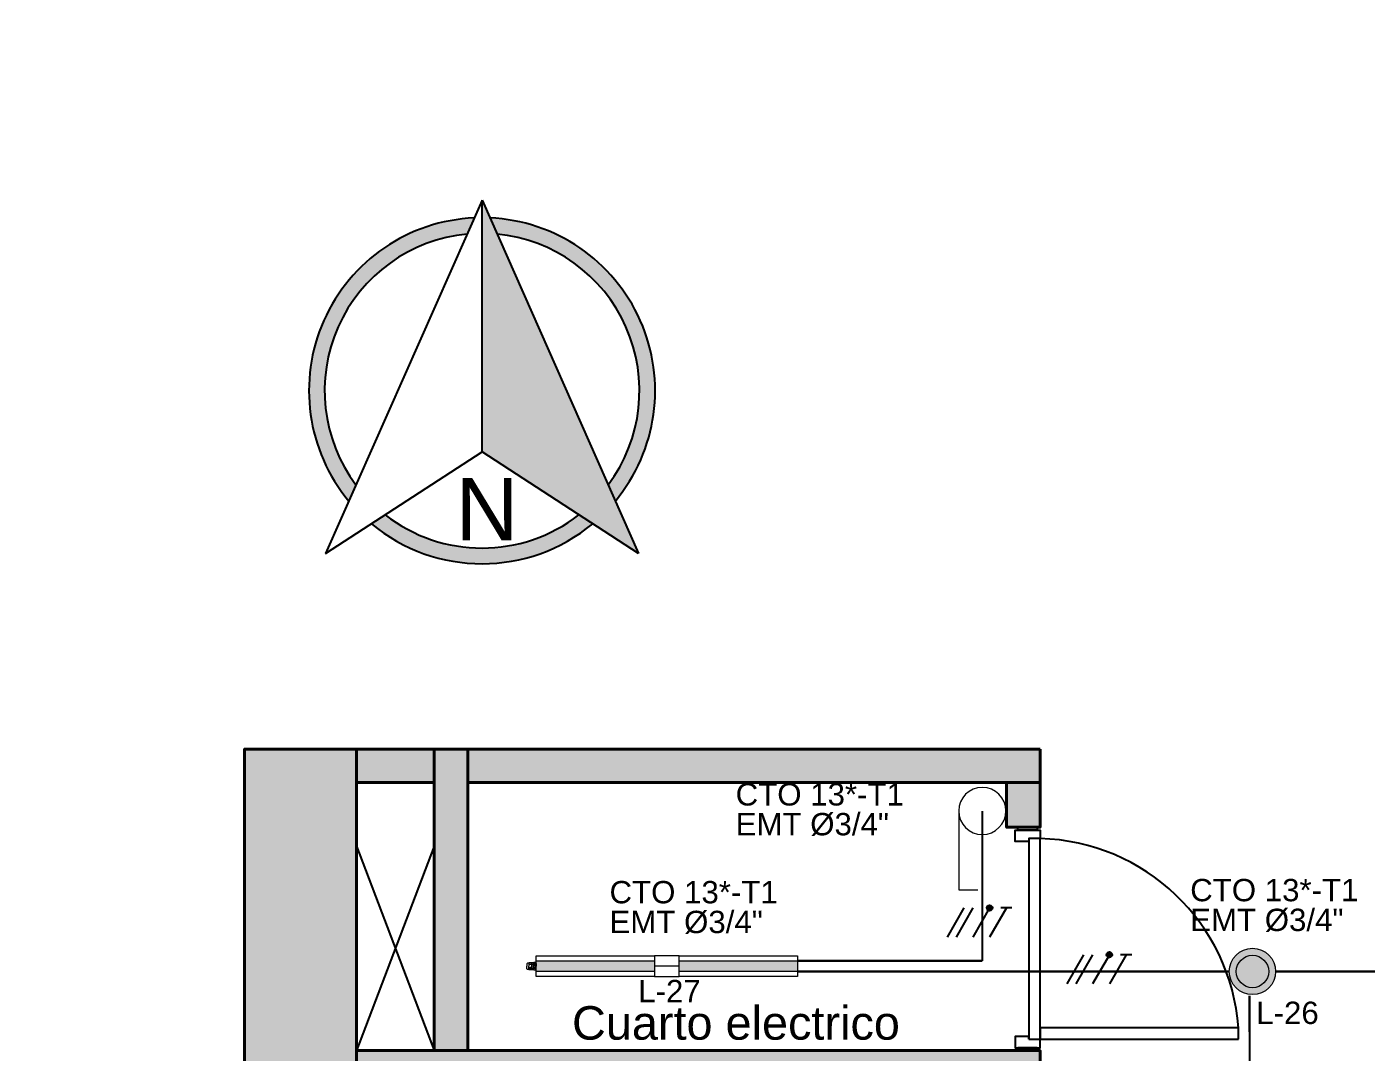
# Model space of a CAD drawing. Header units: metres. Extents: x -692 to 1029, y -233 to 3386.
# Drawn here: x 509.78 to 515.78, y 2482.26 to 2486.85 of the extents above; entities that cross this region are included whole.
import ezdxf
from ezdxf.lldxf.tags import DXFTag

# ---------------------------------------------------------------- set-up
doc = ezdxf.new("R2010")
doc.units = ezdxf.units.M
doc.linetypes.add('DASHED2', pattern=[9.525, 6.35, -3.175])
doc.linetypes.add('HIDDEN', pattern=[9.525, 6.35, -3.175])
for name, color, linetype in [('-ALAMBRADO', 7, 'Continuous'), ('1amobla', 253, 'Continuous'), ('F-2', 253, 'Continuous'), ('LUMINARIA LED CIRCULAR', 7, 'Continuous'), ('MUEBLE', 253, 'Continuous'), ('NORTE', 7, 'Continuous')]:
    doc.layers.add(name, color=color, linetype=linetype)
for name, color, linetype, lineweight in [('-CN-GYD-LUMINARIA LED HERMETICA', 1, 'Continuous', 5), ('-CN-GYD-TUBERÍA ILUMINACION', 5, 'Continuous', 18), ('-CN-INTERRUPTORES DE PARED', 3, 'Continuous', 20), ('_TEXTO', 7, 'Continuous', 9), ('Estructura', 250, 'Continuous', 40), ('TEXTOS', 250, 'Continuous', 20), ('Textos 1', 7, 'Continuous', 25)]:
    doc.layers.add(name, color=color, linetype=linetype, lineweight=lineweight)
for name, color, linetype, true_color in [('HACHTCOLUMNA', 7, 'Continuous', 0x5c5c5c), ('JCA_HATCH 254', 7, 'Continuous', 0xc4c4c4), ('PROYECCION', 7, 'DASHED2', 0x474747)]:
    doc.layers.add(name, color=color, linetype=linetype, true_color=true_color)
doc.layers.add('Muro', color=7, linetype='Continuous', lineweight=40, true_color=0x2e2e2e)
doc.styles.get("Standard").update_dxf_attribs({"font": 'arial.ttf'})
tags = doc.linetypes.add('EMT_LINE', pattern='A,0.5,-0.2,["EMT",Standard,S=0.1,R=0,X=-0.1,Y=-0.05],-0.25', length=0.95).pattern_tags.tags
tags[6] = DXFTag(74, 10)
pattern_1 = [(180, (4.985, -38.812), (-6.00631, -10.40324), [1.50158, -10.51105]), (270, (4.2344, -38.812), (6.00631, -10.40324), [0.75079, -20.05569]), (270, (4.047, -38.812), (6.00631, -10.40324), [0.60063, -20.20584]), (270, (4.422, -38.812), (6.00631, -10.40324), [0.60063, -20.20584]), (240, (3.859, -38.812), (6.00631, -10.40324), [0.4805, -11.53212]), (300, (4.61, -38.812), (12.01262, -4e-09), [0.4805, -11.53212])]

# ---------------------------------------------------------------- blocks, each defined once
blk = doc.blocks.new('A$Cf847e5f9')
at = {"true_color": 0x636466}
h = blk.add_hatch(color=251, dxfattribs=at)
h.dxf.hatch_style = 1
h.paths.add_polyline_path([(7.581, 20.186), (7.581, 4.099), (17.592, -2.409)])
h = blk.add_hatch(color=256)
h.dxf.hatch_style = 1
h.paths.add_polyline_path([(6.623, 18.024), (7.081, 19.059, 0.618991), (-0.943, 0.949), (-0.485, 1.984, -0.58483)])
h.paths.add_polyline_path([(8.08, 19.059), (8.538, 18.024, -0.58483), (15.646, 1.984), (16.104, 0.949, 0.618991)])
h = blk.add_hatch(color=256)
h.dxf.hatch_style = 1
h.paths.add_polyline_path([(14.657, -0.501), (13.775, 0.072, -0.344197), (1.386, 0.072), (0.504, -0.501, 0.361596)])
for points in [[(-2.431, -2.409), (7.581, 4.099)], [(17.592, -2.409), (7.581, 4.099)]]:
    blk.add_lwpolyline(points)
at = {"layer": 'NORTE'}
for q in [(-2.431, -2.409), (17.592, -2.409)]:
    blk.add_line((7.581, 20.186), q, dxfattribs=at)
blk.add_lwpolyline([(7.581, 4.099), (7.581, 20.186)], dxfattribs=at)
for radius, start, end in [(11.065, 92.58787, 219.61645), (11.065, 320.38355, 87.41213), (10.065, 95.46145, 216.74287), (10.065, 323.25713, 84.53855), (10.065, 232.0134, 307.9866), (11.065, 230.24045, 309.75955)]:
    blk.add_arc((7.581, 8.005), radius, start, end, dxfattribs=at)
at = {"layer": 'NORTE', "insert": (5.883, 2.428), "char_height": 4, "attachment_point": 1}
blk.add_mtext_dynamic_manual_height_columns('N', width=1.32314, gutter_width=12.5, heights=[0], dxfattribs=at)
blk = doc.blocks.new('OJO DE BUEY 12W')
at = {"layer": 'JCA_HATCH 254', "transparency": 33554687}
h = blk.add_hatch(color=256, dxfattribs=at)
h.dxf.hatch_style = 1
h.paths.add_polyline_path([(-103.7, 0, 1), (103.7, 0, 1)])
h.paths.add_polyline_path([(72.7, 0, -1), (-72.7, 0, -1)], flags=16)
at = {"layer": 'LUMINARIA LED CIRCULAR', "linetype": 'EMT_LINE', "lineweight": 5, "ltscale": 10}
h = blk.add_hatch(color=256, dxfattribs=at)
h.dxf.hatch_style = 1
h.set_gradient(color1=(147, 149, 152), color2=(248, 246, 176), name='SPHERICAL')
edge = h.paths.add_edge_path()
edge.add_arc((0, 0), 72.7, 0, 360)
at = {"layer": 'LUMINARIA LED CIRCULAR', "linetype": 'Continuous', "lineweight": 5, "ltscale": 10}
for radius in [103.7, 72.7]:
    blk.add_circle((0, 0), radius, dxfattribs=at)
blk = doc.blocks.new('LUMINARIA HERMETICA 40W')
h = blk.add_hatch()
h.set_pattern_fill('SWAMP', color=252, scale=0.472938, angle=180)
h.set_pattern_definition(pattern_1)
h.paths.add_polyline_path([(-24, 54.9), (23.4, 54.9), (23.4, 584.8), (-24, 584.8)])
h = blk.add_hatch()
h.set_pattern_fill('SWAMP', color=252, scale=0.472938, angle=180)
h.set_pattern_definition(pattern_1)
h.paths.add_polyline_path([(-24, -584.8), (23.4, -584.8), (23.4, -54.9), (-24, -54.9)])
at = {"layer": '-CN-INTERRUPTORES DE PARED', "color": 1, "extrusion": (0, 0, -1)}
for p, q in [((-46.3, 584.8), (46.3, 584.8)), ((-46.3, 54.9), (-46.3, 584.8)), ((46.3, 584.8), (46.3, 559.3)), ((46.3, 559.3), (46.3, 54.9)), ((-46.3, -559.2), (-46.3, -54.9)), ((46.3, -54.9), (46.3, -584.8)), ((-46.3, -584.8), (-46.3, -559.2)), ((46.3, -584.8), (-46.3, -584.8))]:
    blk.add_line(p, q, dxfattribs=at)
at = {"layer": '-CN-INTERRUPTORES DE PARED', "color": 1}
for p, q in [((46.3, 54.9), (-46.3, 54.9)), ((0, 54.9), (0, -54.9)), ((46.3, -54.9), (46.3, 54.9)), ((-46.3, -54.9), (46.3, -54.9)), ((-17.3, -588.3), (-17.4, -588.6)), ((-17.4, -588.6), (-17.4, -595)), ((-17.4, -595), (-12.2, -595)), ((-16.1, -587.4), (-17.3, -588.3)), ((-14.7, -586.9), (-16.1, -587.4)), ((-12.2, -596.1), (-15.8, -596.1)), ((-15.8, -596.1), (-15.8, -604.1)), ((-13, -586.9), (-14.7, -586.9)), ((-11.7, -587.6), (-13, -586.9)), ((-12.8, -587.1), (-12.8, -584.8)), ((-12.8, -584.8), (0, -584.8)), ((0, -587.1), (-12.8, -587.1)), ((-12.2, -595), (-12.2, -596.1)), ((-10.6, -588.6), (-11.7, -587.6)), ((-7.7, -588.3), (-10.6, -588.6)), ((-7, -588), (-7.7, -588.3)), ((-3, -587.5), (-7, -588)), ((0, -587.1), (-3, -587.5)), ((12.8, -584.8), (0, -584.8)), ((0, -587.1), (3, -587.5)), ((0, -587.1), (12.8, -587.1)), ((3, -587.5), (7, -588)), ((7, -588), (7.7, -588.3)), ((7.7, -588.3), (10.6, -588.6)), ((10.6, -588.6), (11.7, -587.6)), ((11.7, -587.6), (13, -586.9)), ((17.4, -595), (12.2, -595)), ((12.2, -595), (12.2, -596.1)), ((12.2, -596.1), (15.8, -596.1)), ((12.8, -587.1), (12.8, -584.8)), ((13, -586.9), (14.7, -586.9)), ((14.7, -586.9), (16.1, -587.4)), ((15.8, -596.1), (15.8, -604.1)), ((16.1, -587.4), (17.3, -588.3)), ((17.3, -588.3), (17.4, -588.6)), ((17.4, -588.6), (17.4, -595)), ((-15.9, -605.2), (-15.9, -615.4)), ((-12.5, -605.2), (-15.9, -605.2)), ((-15.9, -615.4), (-14, -617)), ((-15.8, -604.1), (-12.5, -604.1)), ((-14, -617), (-14, -621.4)), ((-14, -621.4), (-14, -623.4)), ((-14, -623.4), (-10.8, -625.7)), ((-12.5, -604.1), (-12.5, -605.2)), ((-10.8, -625.7), (0, -625.7)), ((10.8, -625.7), (0, -625.7)), ((14, -623.4), (10.8, -625.7)), ((15.8, -604.1), (12.5, -604.1)), ((12.5, -604.1), (12.5, -605.2)), ((12.5, -605.2), (15.9, -605.2)), ((15.9, -615.4), (14, -617)), ((14, -617), (14, -621.4)), ((14, -621.4), (14, -623.4)), ((15.9, -605.2), (15.9, -615.4))]:
    blk.add_line(p, q, dxfattribs=at)
for points in [[(-46.3, 54.9), (-46.3, -54.9)], [(-17.4, -593.9), (-10.6, -593.9), (-7.7, -593.9), (0, -593.9)], [(-12.2, -595), (0, -595)], [(-12.2, -596.1), (0, -596.1)], [(-10.6, -588.6), (-10.6, -595)], [(-8.4, -604.1), (-8.4, -596.1)], [(-7.7, -588.3), (-7.7, -595)], [(17.4, -593.9), (10.6, -593.9), (7.7, -593.9), (0, -593.9)], [(12.2, -595), (0, -595)], [(12.2, -596.1), (0, -596.1)], [(7.7, -588.3), (7.7, -595)], [(8.4, -604.1), (8.4, -596.1)], [(10.6, -588.6), (10.6, -595)], [(-14, -617), (0, -617)], [(-12.5, -604.1), (0, -604.1)], [(-12.5, -605.2), (0, -605.2)], [(-9.1, -615.4), (-10.8, -617)], [(-7.2, -605.2), (-7.2, -615.4), (-9.1, -615.4), (-9.1, -605.2)], [(-7.2, -615.4), (-3.7, -617)], [(12.5, -604.1), (0, -604.1)], [(12.5, -605.2), (0, -605.2)], [(14, -617), (0, -617)], [(7.2, -615.4), (3.7, -617)], [(7.2, -605.2), (7.2, -615.4), (9.1, -615.4), (9.1, -605.2)], [(9.1, -615.4), (10.8, -617)]]:
    blk.add_lwpolyline(points, dxfattribs=at)
at = {"color": 1}
for points in [[(23.4, 54.9), (-24, 54.9), (-24, 584.8), (23.4, 584.8)], [(23.4, -584.8), (-24, -584.8), (-24, -54.9), (23.4, -54.9)]]:
    blk.add_lwpolyline(points, close=True, dxfattribs=at)
blk = doc.blocks.new('3x')
at = {"layer": '-ALAMBRADO'}
h = blk.add_hatch(color=256, dxfattribs=at)
edge = h.paths.add_edge_path()
edge.add_arc((0.078, 0.13), 0.025, 0, 360)
for p, q in [((-0.152, 0.13), (-0.302, -0.13)), ((-0.072, 0.13), (-0.222, -0.13)), ((0.078, 0.13), (-0.072, -0.13)), ((0.228, 0.13), (0.078, -0.13))]:
    blk.add_line(p, q, dxfattribs=at)
blk.add_lwpolyline([(0.278, 0.13), (0.178, 0.13)], dxfattribs=at)
blk.add_circle((0.078, 0.13), 0.025, dxfattribs=at)
blk = doc.blocks.new('*U29')
at = {"layer": '-ALAMBRADO'}
blk.add_blockref('3x', (0, 0), dxfattribs=at)
blk = doc.blocks.new('Est etapa 3 torre')
at = {"layer": 'HACHTCOLUMNA'}
h = blk.add_hatch(color=256, dxfattribs=at)
h.paths.add_polyline_path([(1123.5504, -5959.124), (1123.0504, -5959.124), (1123.0504, -5957.624), (1123.5504, -5957.624)])
h.paths.add_polyline_path([(1116.0504, -5959.124), (1115.5504, -5959.124), (1115.5504, -5957.624), (1116.0504, -5957.624)])
h.paths.add_polyline_path([(1139.548, -5959.124), (1139.048, -5959.124), (1139.048, -5957.624), (1139.548, -5957.624)])
h.paths.add_polyline_path([(1132.0504, -5959.124), (1131.5504, -5959.124), (1131.5504, -5957.624), (1132.0504, -5957.624)])
h.paths.add_polyline_path([(1140.048, -5967.6488), (1140.048, -5968.1488), (1138.548, -5968.1488), (1138.548, -5967.6488)])
h.paths.add_polyline_path([(1124.0504, -5967.6488), (1124.0504, -5968.1488), (1122.5504, -5968.1488), (1122.5504, -5967.6488)])
h.paths.add_polyline_path([(1131.0504, -5967.6488), (1131.0504, -5968.1488), (1132.5504, -5968.1488), (1132.5504, -5967.6488)])
h.paths.add_polyline_path([(1115.0504, -5967.6488), (1115.0504, -5968.1488), (1116.5504, -5968.1488), (1116.5504, -5967.6488)])
h.paths.add_polyline_path([(1140.048, -5975.6488), (1140.048, -5976.1488), (1138.548, -5976.1488), (1138.548, -5975.6488)])
h.paths.add_polyline_path([(1124.0504, -5975.6488), (1124.0504, -5976.1488), (1122.5504, -5976.1488), (1122.5504, -5975.6488)])
h.paths.add_polyline_path([(1131.0504, -5975.6488), (1131.0504, -5976.1488), (1132.5504, -5976.1488), (1132.5504, -5975.6488)])
h.paths.add_polyline_path([(1115.0504, -5975.6488), (1115.0504, -5976.1488), (1116.5504, -5976.1488), (1116.5504, -5975.6488)])
h.paths.add_polyline_path([(1140.048, -5985.7488), (1140.048, -5986.2488), (1138.548, -5986.2488), (1138.548, -5985.7488)])
h.paths.add_polyline_path([(1124.0504, -5985.7488), (1124.0504, -5986.2488), (1122.5504, -5986.2488), (1122.5504, -5985.7488)])
h.paths.add_polyline_path([(1131.0504, -5985.7488), (1131.0504, -5986.2488), (1132.5504, -5986.2488), (1132.5504, -5985.7488)])
h.paths.add_polyline_path([(1115.0504, -5985.7488), (1115.0504, -5986.2488), (1116.5504, -5986.2488), (1116.5504, -5985.7488)])
h.paths.add_polyline_path([(1140.048, -5993.7488), (1140.048, -5994.2488), (1138.548, -5994.2488), (1138.548, -5993.7488)])
h.paths.add_polyline_path([(1124.0504, -5993.7488), (1124.0504, -5994.2488), (1122.5504, -5994.2488), (1122.5504, -5993.7488)])
h.paths.add_polyline_path([(1131.0504, -5993.7488), (1131.0504, -5994.2488), (1132.5504, -5994.2488), (1132.5504, -5993.7488)])
h.paths.add_polyline_path([(1115.0504, -5993.7488), (1115.0504, -5994.2488), (1116.5504, -5994.2488), (1116.5504, -5993.7488)])
h.paths.add_polyline_path([(1132.0504, -6003.4264), (1131.5504, -6003.4264), (1131.5504, -6004.9218), (1132.0504, -6004.9218)])
h.paths.add_polyline_path([(1138.1528, -6003.4238), (1139.6528, -6003.4238), (1139.6528, -6003.9238), (1138.1528, -6003.9238)])
h.paths.add_polyline_path([(1116.0504, -6004.9241), (1116.0504, -6003.4241), (1115.5504, -6003.4241), (1115.5504, -6004.9241)])
h.paths.add_polyline_path([(1123.5504, -6004.9241), (1123.5504, -6003.4241), (1123.0504, -6003.4241), (1123.0504, -6004.9241)])
h.paths.add_polyline_path([(1139.048, -6011.9488), (1139.048, -6009.5488), (1139.548, -6009.5488), (1139.548, -6011.9488)])
h.paths.add_polyline_path([(1131.5504, -6009.5488), (1131.5504, -6011.9488), (1132.0504, -6011.9488), (1132.0504, -6009.5488)])
h.paths.add_polyline_path([(1123.0504, -6009.5488), (1123.0504, -6011.9488), (1123.5504, -6011.9488), (1123.5504, -6009.5488)])
h.paths.add_polyline_path([(1116.0504, -6009.5488), (1116.0504, -6011.9488), (1115.5504, -6011.9488), (1115.5504, -6009.5488)])
at = {"layer": 'Estructura'}
blk.add_lwpolyline([(1123.5504, -6004.9241), (1123.5504, -6003.4241), (1123.0504, -6003.4241), (1123.0504, -6004.9241)], close=True, dxfattribs=at)
blk = doc.blocks.new('A$C9ce45cf1')
at = {"layer": 'JCA_HATCH 254', "linetype": 'Continuous', "ltscale": 0.3, "transparency": 33554687}
h = blk.add_hatch(color=256, dxfattribs=at)
h.dxf.hatch_style = 1
h.paths.add_polyline_path([(48.295, 15.3388), (48.295, 15.1888), (48.6432, 15.1888), (48.6432, 15.3388)])
h = blk.add_hatch(color=256, dxfattribs=at)
h.dxf.hatch_style = 1
h.paths.add_polyline_path([(48.6432, 15.3388), (48.7932, 15.3388), (48.7933, 13.9891), (48.6433, 13.9891)])
h = blk.add_hatch(color=256, dxfattribs=at)
h.dxf.hatch_style = 1
h.paths.add_polyline_path([(51.3548, 15.3387), (48.7932, 15.3387), (48.7932, 15.1887), (51.3548, 15.1887)])
h = blk.add_hatch(color=256, dxfattribs=at)
h.dxf.hatch_style = 1
h.paths.add_polyline_path([(51.2048, 15.1887), (51.2048, 14.9884), (51.3548, 14.9884), (51.3548, 15.1887)])
h = blk.add_hatch(color=256, dxfattribs=at)
h.dxf.hatch_style = 1
h.paths.add_polyline_path([(51.3548, 13.8388), (51.3548, 13.9888), (48.295, 13.9891), (48.295, 13.8391)])
at = {"layer": '1amobla', "linetype": 'Continuous', "ltscale": 0.3}
blk.add_line((51.3423, 13.9888), (51.3548, 13.9888), dxfattribs=at)
at = {"layer": 'F-2'}
for points in [[(51.3423, 14.9888), (51.3423, 14.9761), (51.2552, 14.9761), (51.2552, 14.9888)], [(51.3043, 14.9381), (51.3043, 14.9254), (51.2425, 14.9254), (51.2425, 14.9761), (51.355, 14.9761), (51.355, 14.9381)], [(51.3043, 14.0395), (51.3043, 14.0522), (51.2425, 14.0522), (51.2425, 14.0015), (51.355, 14.0015), (51.355, 14.0395)], [(51.3423, 13.9888), (51.3423, 14.0015), (51.2552, 14.0015), (51.2552, 13.9888)]]:
    blk.add_lwpolyline(points, dxfattribs=at)
blk.add_lwpolyline([(51.3043, 14.0395), (51.355, 14.0395), (51.355, 14.9381), (51.3043, 14.9381)], close=True, dxfattribs=at)
at = {"layer": 'MUEBLE', "linetype": 'HIDDEN'}
blk.add_lwpolyline([(51.355, 14.0902), (51.355, 14.0395), (52.2425, 14.0395), (52.2425, 14.0902)], close=True, dxfattribs=at)
at = {"layer": 'MUEBLE', "linetype": 'ByBlock'}
blk.add_arc((51.3305, 14.024), 0.9144, 4.1508, 88.46456, dxfattribs=at)
at = {"layer": 'Muro'}
for points in [[(48.295, 15.3388), (48.295, 15.1888), (48.6432, 15.1888), (48.6432, 15.3388)], [(48.6432, 15.3388), (48.7932, 15.3388), (48.7933, 13.9891), (48.6433, 13.9891)], [(51.3548, 13.8388), (51.3548, 13.9888), (48.295, 13.9891), (48.295, 13.8391)]]:
    blk.add_lwpolyline(points, close=True, dxfattribs=at)
for points in [[(51.3548, 15.3387), (48.7932, 15.3387), (48.7932, 15.1887), (51.3548, 15.1887), (51.3548, 15.3387)], [(51.2048, 15.1887), (51.2048, 14.9884), (51.3548, 14.9884), (51.3548, 15.1887), (51.2048, 15.1887)]]:
    blk.add_lwpolyline(points, dxfattribs=at)
at = {"layer": 'PROYECCION'}
for p, q in [((48.295, 14.9041), (48.6432, 13.9888)), ((48.6432, 14.9041), (48.2951, 13.9891))]:
    blk.add_line(p, q, dxfattribs=at)
at = {"layer": 'Muro'}
blk.add_blockref('Est etapa 3 torre', (-1075.2553, 6018.7629), dxfattribs=at)
at = {"layer": 'Textos 1', "color": 8, "linetype": 'Continuous', "ltscale": 0.3, "insert": (49.2601, 14.1875), "char_height": 0.15, "width": 1.461186, "attachment_point": 1}
blk.add_mtext('Cuarto electrico', dxfattribs=at)

msp = doc.modelspace()

# ---------------------------------------------------------------- linework, layer by layer
at = {"layer": '-CN-GYD-TUBERÍA ILUMINACION', "linetype": 'EMT_LINE', "ltscale": 10, "const_width": 0.01}
for points in [[(514.0607, 2483.3376), (514.0607, 2482.6663)], [(513.2334, 2482.6663), (514.0607, 2482.6663)], [(515.1656, 2482.6189), (513.2334, 2482.6189)], [(515.3736, 2482.6189), (517.7321, 2482.6189)], [(515.2575, 2479.8861), (515.2569, 2482.5101)]]:
    msp.add_lwpolyline(points, dxfattribs=at)
at = {"layer": '-CN-INTERRUPTORES DE PARED', "color": 3, "extrusion": (0, 0, -1)}
for p, q in [((513.9551, 2483.3376), (513.9551, 2482.9849)), ((513.9551, 2482.9849), (514.0412, 2482.9849))]:
    msp.add_line(p, q, dxfattribs=at)
msp.add_circle((-514.0607, 2483.3376), 0.1056, dxfattribs=at)

# ---------------------------------------------------------------- block references
at = {"layer": '-CN-GYD-LUMINARIA LED HERMETICA', "linetype": 'Continuous', "xscale": 0.001, "yscale": 0.001, "zscale": 0.002575412933351854, "rotation": 270}
msp.add_blockref('LUMINARIA HERMETICA 40W', (512.6486, 2482.6423), dxfattribs=at)
msp.add_blockref('A$C9ce45cf1', (462.9645, 2468.2761))
at = {"layer": '_TEXTO', "linetype": 'Continuous', "ltscale": 10, "xscale": 0.5, "yscale": 0.5, "zscale": 320}
for p in [(514.0544, 2482.8382), (514.5902, 2482.6291)]:
    msp.add_blockref('*U29', p, dxfattribs=at)
at = {"layer": 'LUMINARIA LED CIRCULAR', "xscale": 0.001, "yscale": 0.001, "zscale": 0.578415361173768}
msp.add_blockref('OJO DE BUEY 12W', (515.2698, 2482.6189), dxfattribs=at)
at = {"layer": 'NORTE', "xscale": 0.07, "yscale": 0.07}
msp.add_blockref('A$Cf847e5f9', (511.2913, 2484.6587), dxfattribs=at)

# ---------------------------------------------------------------- texts
at = {"layer": 'TEXTOS', "char_height": 0.1, "width": 0.728353, "attachment_point": 1}
for insert in [(512.9569, 2483.4619), (512.3924, 2483.024), (514.9911, 2483.0333)]:
    msp.add_mtext('\\A1;\\pxsm0.8;CTO 13*-T1\\PEMT Ø3/4"       ', dxfattribs=dict(at, insert=insert))
at = {"layer": 'TEXTOS', "char_height": 0.1, "attachment_point": 1}
for s, insert in [('\\pxqc;L-27', (512.5237, 2482.5811)), ('\\pxqc;L-26', (515.2895, 2482.4838))]:
    msp.add_mtext_dynamic_manual_height_columns(s, width=0.27392, gutter_width=0.325, heights=[0], dxfattribs=dict(at, insert=insert))

doc.saveas('drawing.dxf')
